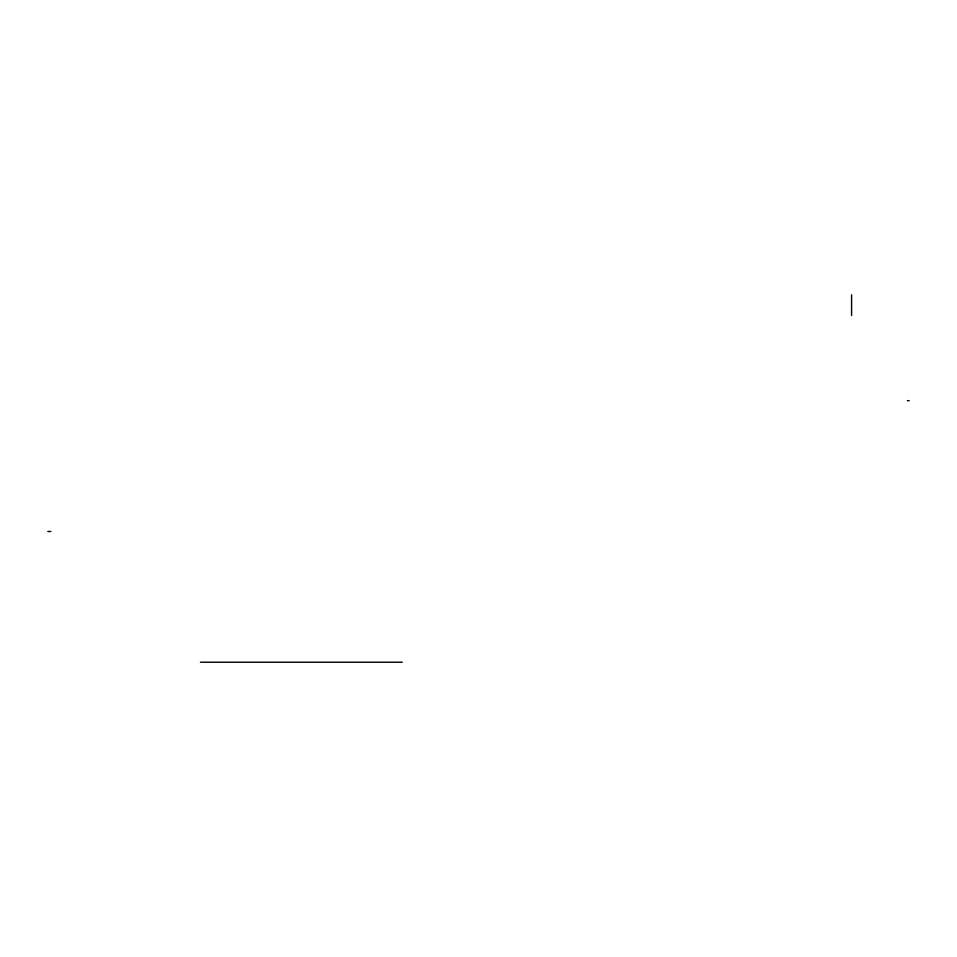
<?xml version="1.0" encoding="UTF-8"?>
<svg xmlns="http://www.w3.org/2000/svg" width="957" height="957" viewBox="0 0 957 957"><rect width="100%" height="100%" fill="white"/><g stroke="black" fill="none" stroke-linecap="round" stroke-linejoin="round"><path stroke-width="1.44" d="M907.392 400.672L909.15 400.672M47.85 531.482L50.865 531.482M200.444 662.22L402.251 662.22M851.586 294.78L851.586 315.547"/></g></svg>
